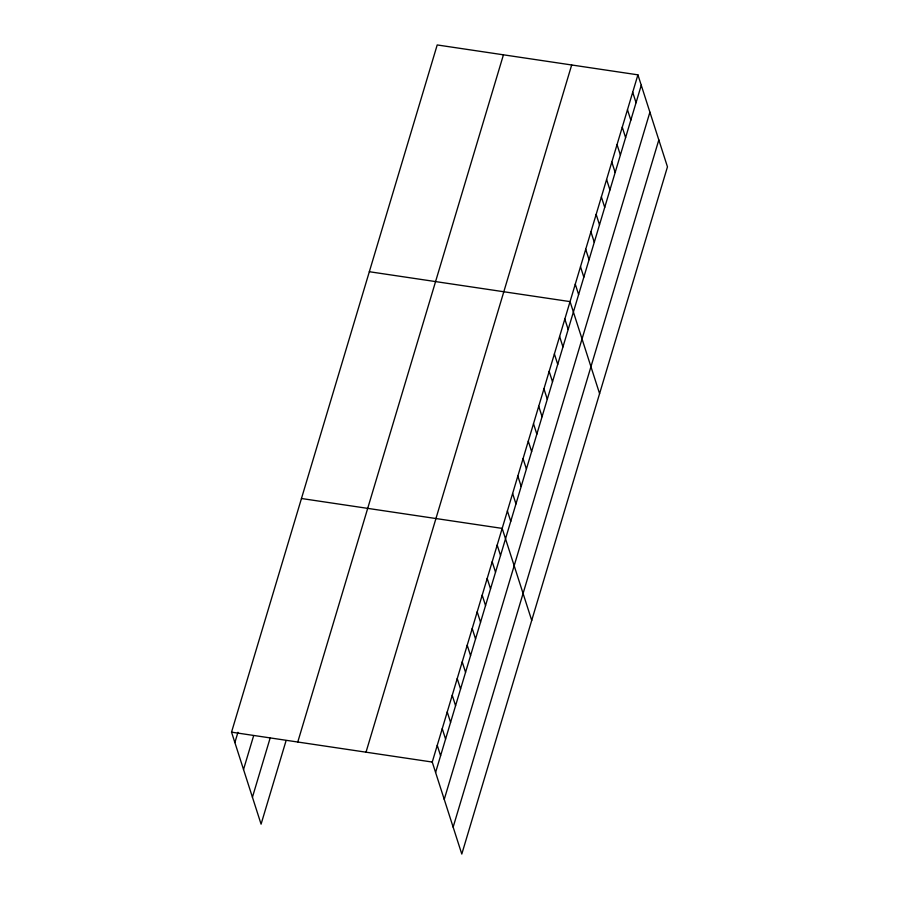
<?xml version="1.0" encoding="UTF-8"?>
<svg xmlns="http://www.w3.org/2000/svg" width="899" height="899" viewBox="0 0 899 899"><rect width="100%" height="100%" fill="white"/><g stroke="black" fill="none" stroke-linecap="round" stroke-linejoin="round"><path stroke-width="1.35" d="M286.051 740.72L261.081 824.158L231.537 732.157L437.206 44.95L637.919 74.842L667.463 166.843L461.794 854.05L432.25 762.049L637.919 74.842M234.875 742.563L237.954 732.292M243.528 769.488L253.518 736.112M252.428 797.233L270.105 738.18M297.771 742.012L503.44 54.817M366.017 752.182L571.685 64.975M435.588 772.455L641.268 85.248M444.241 799.38L649.91 112.173M453.141 827.125L658.821 139.918M369.332 271.723L570.056 301.614L599.588 393.627M301.468 498.507L502.181 528.398L531.725 620.4M231.537 732.157L432.25 762.049M632.705 92.282L636.043 102.688M627.48 109.723L630.828 120.14M622.265 127.175L625.603 137.581M617.04 144.615L620.377 155.021M611.814 162.056L615.163 172.473M606.6 179.508L609.938 189.914M601.375 196.948L604.724 207.354M596.161 214.389L599.498 224.806M590.935 231.841L594.273 242.247M585.71 249.281L589.059 259.687M580.496 266.722L583.833 277.139M575.27 284.174L578.619 294.58M564.83 319.066L568.168 329.472M559.605 336.507L562.954 346.913M554.391 353.948L557.728 364.353M549.165 371.399L552.514 381.805M543.951 388.84L547.289 399.246M538.726 406.281L542.063 416.687M533.5 423.732L536.849 434.138M528.286 441.173L531.624 451.579M523.061 458.614L526.409 469.02M517.846 476.065L521.184 486.471M512.621 493.506L515.959 503.912M507.396 510.947L510.744 521.353M497.181 545.086L500.529 555.492M492.191 561.774L495.529 572.18M487.191 578.462L490.539 588.867M482.201 595.149L485.539 605.555M477.2 611.837L480.549 622.254M472.211 628.525L475.549 638.942M467.21 645.224L470.559 655.629M462.221 661.911L465.558 672.317M457.231 678.599L460.569 689.005M452.231 695.287L455.568 705.693M447.241 711.974L450.579 722.38M442.241 728.662L445.578 739.068M437.251 745.35L440.589 755.767"/></g></svg>
